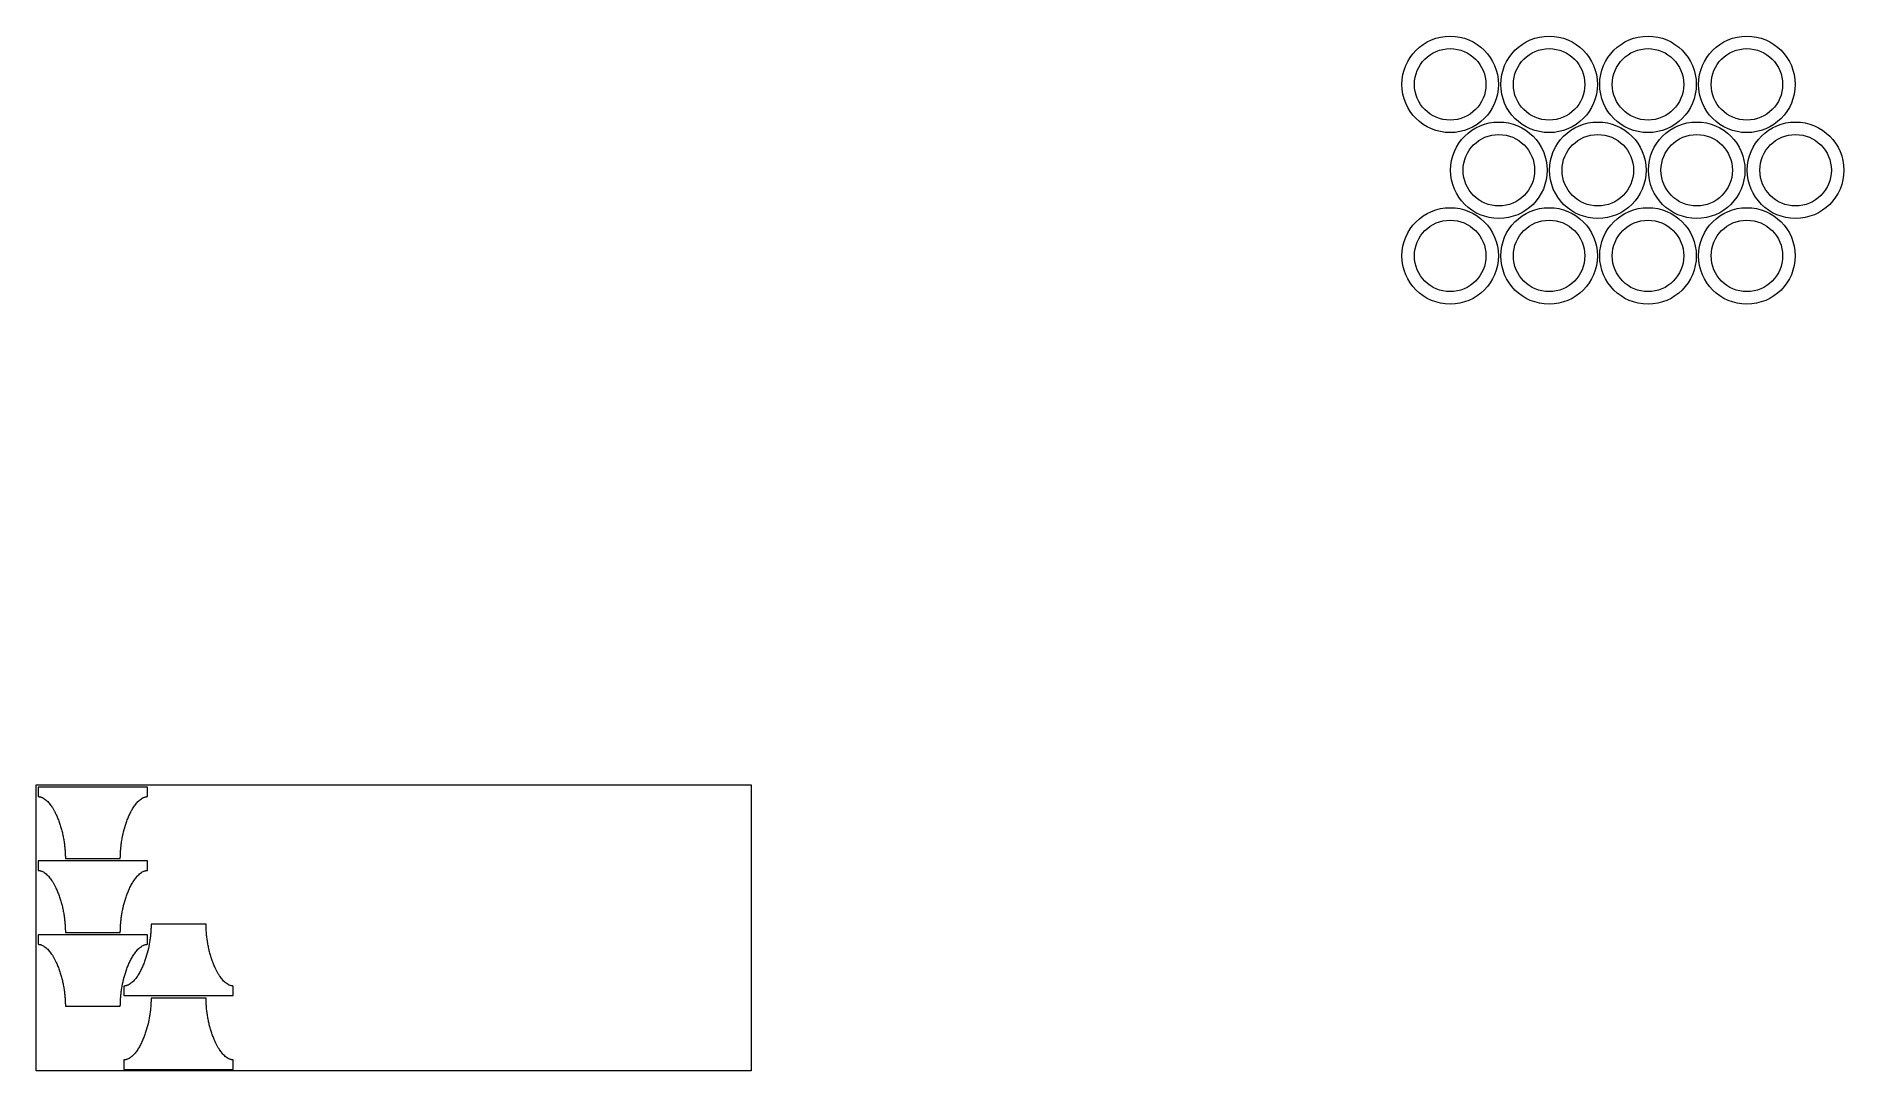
# Model space of a CAD drawing. Header units: millimetres. Extents: x 334 to 7919, y -1588 to 2755.
import ezdxf

# ---------------------------------------------------------------- set-up
doc = ezdxf.new("R2010")
doc.units = ezdxf.units.MM

# ---------------------------------------------------------------- blocks, each defined once
blk = doc.blocks.new('*U8')
for radius in [202.5, 150]:
    blk.add_circle((0, 0), radius)
blk = doc.blocks.new('*U9')
at = {"color": 0, "linetype": 'ByBlock', "lineweight": -2, "transparency": 16777216}
for p in [(0, 0), (415, 0), (830, 0), (1245, 0), (0, -720), (415, -720), (830, -720), (1245, -720)]:
    blk.add_blockref('*U8', p, dxfattribs=at)
blk = doc.blocks.new('*U10')
for radius in [202.5, 150]:
    blk.add_circle((0, 0), radius)
blk = doc.blocks.new('*U11')
at = {"color": 0, "linetype": 'ByBlock', "lineweight": -2, "transparency": 16777216}
for p in [(0, 0), (415, 0), (830, 0), (1245, 0)]:
    blk.add_blockref('*U10', p, dxfattribs=at)
blk = doc.blocks.new('*U26')
at = {"color": 7, "linetype": 'Continuous', "lineweight": 25}
for p, q in [((-229.7, 150), (-229.7, 109.8)), ((229.7, 150), (-229.7, 150)), ((229.7, 109.8), (229.7, 150)), ((-115.3, -150), (115.3, -150))]:
    blk.add_line(p, q, dxfattribs=at)
for points, knots in [([(-229.7, 109.8), (-229.4, 109.8), (-228.9, 109.8), (-228.3, 109.7), (-227.6, 109.7), (-226.8, 109.6), (-226, 109.5), (-224.5, 109.4), (-222.6, 109.1), (-219.6, 108.4), (-215.8, 107.2), (-210.1, 104.9), (-203.3, 101), (-195.9, 95.3), (-188.9, 88.7), (-182.7, 81.7), (-176.9, 74.2), (-171.1, 65.7), (-165.1, 56), (-159.1, 45), (-152.7, 31.7), (-146, 16.1), (-139.6, -1.6), (-133.8, -19.7), (-128.9, -37.9), (-124.8, -56.3), (-121.3, -74.9), (-118.7, -93.6), (-117.1, -109.2), (-116.2, -121.7), (-115.8, -129.2), (-115.6, -134.9), (-115.5, -138.6), (-115.4, -142.4), (-115.3, -146.2), (-115.3, -148.7), (-115.3, -150)], [0, 0, 0, 0, 0.002396, 0.004682, 0.00686, 0.00893, 0.012273, 0.015627, 0.023399, 0.031252, 0.04662, 0.062495, 0.09244, 0.124955, 0.155033, 0.187446, 0.217763, 0.249946, 0.28939, 0.331025, 0.374952, 0.436114, 0.499956, 0.561925, 0.624965, 0.687379, 0.749974, 0.812535, 0.874984, 0.906252, 0.937491, 0.949723, 0.962089, 0.97459, 0.987227, 1, 1, 1, 1]), ([(115.3, -150), (115.3, -149.2), (115.3, -147.5), (115.3, -145.1), (115.4, -142.8), (115.4, -139.7), (115.5, -135.9), (115.8, -129.6), (116.2, -121.7), (117.1, -109.2), (118.7, -93.6), (122.2, -68.7), (128.5, -37.9), (137.4, -7.5), (146, 16.1), (153.5, 33.6), (161.8, 50.4), (169.9, 64), (176.9, 74.2), (182.7, 81.7), (188.9, 88.7), (195.9, 95.3), (203.3, 101), (210.1, 104.9), (215.8, 107.2), (219.6, 108.4), (222.6, 109.1), (224.5, 109.4), (225.9, 109.5), (227, 109.7), (228.2, 109.7), (229.2, 109.8), (229.7, 109.8)], [0, 0, 0, 0, 0.008336, 0.016324, 0.023964, 0.031257, 0.046881, 0.062513, 0.093752, 0.125025, 0.187481, 0.250043, 0.375036, 0.500025, 0.563869, 0.625038, 0.690058, 0.750037, 0.782218, 0.812542, 0.844952, 0.875036, 0.907551, 0.937501, 0.953374, 0.968746, 0.976597, 0.984372, 0.9875, 0.990624, 0.995097, 1, 1, 1, 1])]:
    blk.add_open_spline(points, degree=3, knots=knots, dxfattribs=at)
blk = doc.blocks.new('*U27')
at = {"color": 0, "linetype": 'ByBlock', "lineweight": -2, "transparency": 16777216}
for p in [(0, 0), (0, -310), (0, -620)]:
    blk.add_blockref('*U26', p, dxfattribs=at)
blk = doc.blocks.new('*U28')
at = {"color": 7, "linetype": 'Continuous', "lineweight": 25}
for p, q in [((-229.7, 150), (-229.7, 109.8)), ((229.7, 150), (-229.7, 150)), ((229.7, 109.8), (229.7, 150)), ((-115.3, -150), (115.3, -150))]:
    blk.add_line(p, q, dxfattribs=at)
for points, knots in [([(-229.7, 109.8), (-229.4, 109.8), (-228.9, 109.8), (-228.3, 109.7), (-227.6, 109.7), (-226.8, 109.6), (-226, 109.5), (-224.5, 109.4), (-222.6, 109.1), (-219.6, 108.4), (-215.8, 107.2), (-210.1, 104.9), (-203.3, 101), (-195.9, 95.3), (-188.9, 88.7), (-182.7, 81.7), (-176.9, 74.2), (-171.1, 65.7), (-165.1, 56), (-159.1, 45), (-152.7, 31.7), (-146, 16.1), (-139.6, -1.6), (-133.8, -19.7), (-128.9, -37.9), (-124.8, -56.3), (-121.3, -74.9), (-118.7, -93.6), (-117.1, -109.2), (-116.2, -121.7), (-115.8, -129.2), (-115.6, -134.9), (-115.5, -138.6), (-115.4, -142.4), (-115.3, -146.2), (-115.3, -148.7), (-115.3, -150)], [0, 0, 0, 0, 0.002396, 0.004682, 0.00686, 0.00893, 0.012273, 0.015627, 0.023399, 0.031252, 0.04662, 0.062495, 0.09244, 0.124955, 0.155033, 0.187446, 0.217763, 0.249946, 0.28939, 0.331025, 0.374952, 0.436114, 0.499956, 0.561925, 0.624965, 0.687379, 0.749974, 0.812535, 0.874984, 0.906252, 0.937491, 0.949723, 0.962089, 0.97459, 0.987227, 1, 1, 1, 1]), ([(115.3, -150), (115.3, -149.2), (115.3, -147.5), (115.3, -145.1), (115.4, -142.8), (115.4, -139.7), (115.5, -135.9), (115.8, -129.6), (116.2, -121.7), (117.1, -109.2), (118.7, -93.6), (122.2, -68.7), (128.5, -37.9), (137.4, -7.5), (146, 16.1), (153.5, 33.6), (161.8, 50.4), (169.9, 64), (176.9, 74.2), (182.7, 81.7), (188.9, 88.7), (195.9, 95.3), (203.3, 101), (210.1, 104.9), (215.8, 107.2), (219.6, 108.4), (222.6, 109.1), (224.5, 109.4), (225.9, 109.5), (227, 109.7), (228.2, 109.7), (229.2, 109.8), (229.7, 109.8)], [0, 0, 0, 0, 0.008336, 0.016324, 0.023964, 0.031257, 0.046881, 0.062513, 0.093752, 0.125025, 0.187481, 0.250043, 0.375036, 0.500025, 0.563869, 0.625038, 0.690058, 0.750037, 0.782218, 0.812542, 0.844952, 0.875036, 0.907551, 0.937501, 0.953374, 0.968746, 0.976597, 0.984372, 0.9875, 0.990624, 0.995097, 1, 1, 1, 1])]:
    blk.add_open_spline(points, degree=3, knots=knots, dxfattribs=at)
blk = doc.blocks.new('*U29')
at = {"color": 0, "linetype": 'ByBlock', "lineweight": -2, "transparency": 16777216}
for p in [(0, 0), (0, -310)]:
    blk.add_blockref('*U28', p, dxfattribs=at)

msp = doc.modelspace()

# ---------------------------------------------------------------- linework, layer by layer
for points in [[(2333.6, -1587.9), (333.6, -1587.9), (333.6, -387.9), (2333.6, -387.9)], [(2333.6, -387.9), (3333.6, -387.9), (3333.6, -1587.9), (2333.6, -1587.9)]]:
    msp.add_lwpolyline(points)

# ---------------------------------------------------------------- block references
for name, p in [('*U9', (6267.1, 2552.7)), ('*U11', (6471.4, 2192.3)), ('*U27', (571.5, -546.5))]:
    msp.add_blockref(name, p)
at = {"rotation": 180}
msp.add_blockref('*U29', (931.2, -1432.2), dxfattribs=at)

doc.saveas('drawing.dxf')
